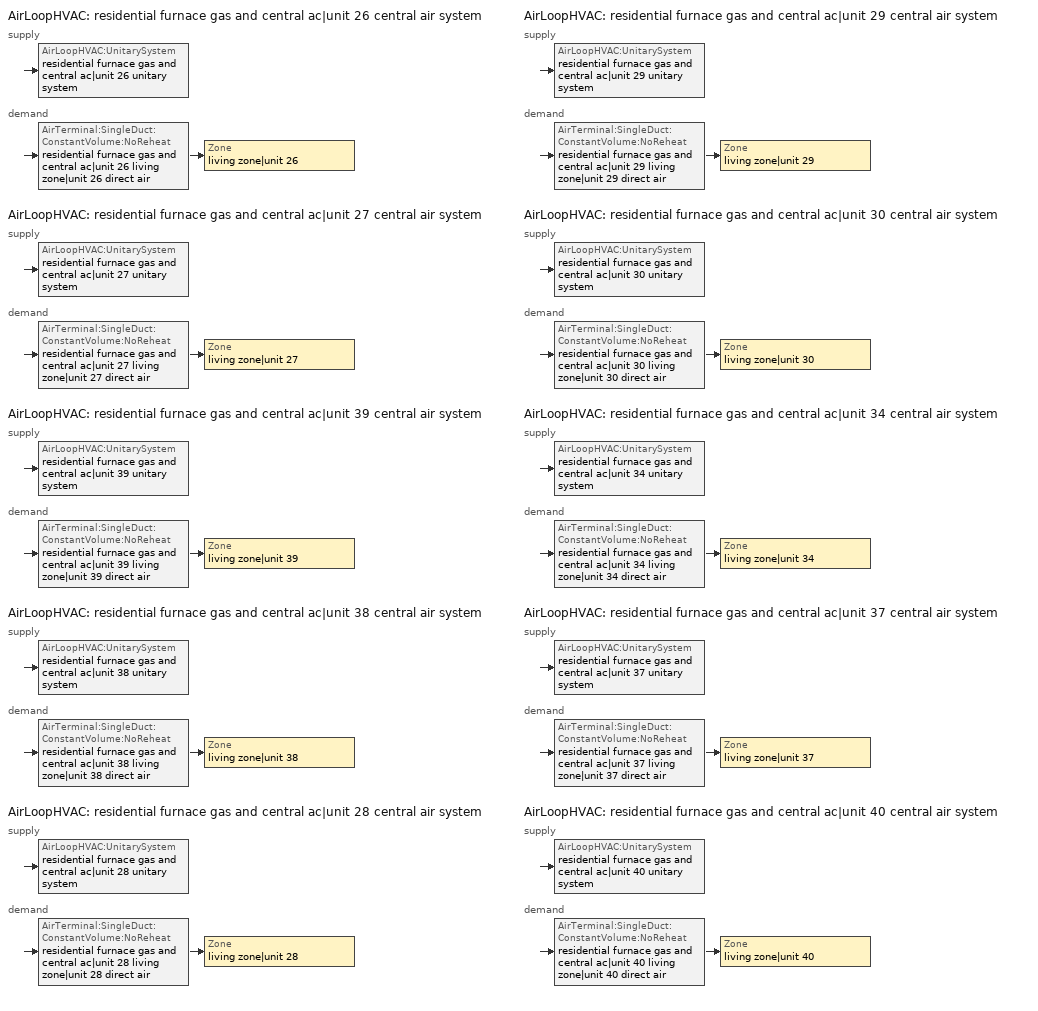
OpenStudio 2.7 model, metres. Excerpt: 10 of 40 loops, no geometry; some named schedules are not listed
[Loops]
AirLoopHVAC 'residential furnace gas and central ac|unit 26 central air system'
 supply: AirLoopHVAC:UnitarySystem 'residential furnace gas and central ac|unit 26 unitary system'
 demand: AirTerminal:SingleDuct:ConstantVolume:NoReheat 'residential furnace gas and central ac|unit 26 living zone|unit 26 direct air' > Zone 'living zone|unit 26'
AirLoopHVAC 'residential furnace gas and central ac|unit 27 central air system'
 supply: AirLoopHVAC:UnitarySystem 'residential furnace gas and central ac|unit 27 unitary system'
 demand: AirTerminal:SingleDuct:ConstantVolume:NoReheat 'residential furnace gas and central ac|unit 27 living zone|unit 27 direct air' > Zone 'living zone|unit 27'
AirLoopHVAC 'residential furnace gas and central ac|unit 39 central air system'
 supply: AirLoopHVAC:UnitarySystem 'residential furnace gas and central ac|unit 39 unitary system'
 demand: AirTerminal:SingleDuct:ConstantVolume:NoReheat 'residential furnace gas and central ac|unit 39 living zone|unit 39 direct air' > Zone 'living zone|unit 39'
AirLoopHVAC 'residential furnace gas and central ac|unit 38 central air system'
 supply: AirLoopHVAC:UnitarySystem 'residential furnace gas and central ac|unit 38 unitary system'
 demand: AirTerminal:SingleDuct:ConstantVolume:NoReheat 'residential furnace gas and central ac|unit 38 living zone|unit 38 direct air' > Zone 'living zone|unit 38'
AirLoopHVAC 'residential furnace gas and central ac|unit 28 central air system'
 supply: AirLoopHVAC:UnitarySystem 'residential furnace gas and central ac|unit 28 unitary system'
 demand: AirTerminal:SingleDuct:ConstantVolume:NoReheat 'residential furnace gas and central ac|unit 28 living zone|unit 28 direct air' > Zone 'living zone|unit 28'
AirLoopHVAC 'residential furnace gas and central ac|unit 29 central air system'
 supply: AirLoopHVAC:UnitarySystem 'residential furnace gas and central ac|unit 29 unitary system'
 demand: AirTerminal:SingleDuct:ConstantVolume:NoReheat 'residential furnace gas and central ac|unit 29 living zone|unit 29 direct air' > Zone 'living zone|unit 29'
AirLoopHVAC 'residential furnace gas and central ac|unit 30 central air system'
 supply: AirLoopHVAC:UnitarySystem 'residential furnace gas and central ac|unit 30 unitary system'
 demand: AirTerminal:SingleDuct:ConstantVolume:NoReheat 'residential furnace gas and central ac|unit 30 living zone|unit 30 direct air' > Zone 'living zone|unit 30'
AirLoopHVAC 'residential furnace gas and central ac|unit 34 central air system'
 supply: AirLoopHVAC:UnitarySystem 'residential furnace gas and central ac|unit 34 unitary system'
 demand: AirTerminal:SingleDuct:ConstantVolume:NoReheat 'residential furnace gas and central ac|unit 34 living zone|unit 34 direct air' > Zone 'living zone|unit 34'
AirLoopHVAC 'residential furnace gas and central ac|unit 37 central air system'
 supply: AirLoopHVAC:UnitarySystem 'residential furnace gas and central ac|unit 37 unitary system'
 demand: AirTerminal:SingleDuct:ConstantVolume:NoReheat 'residential furnace gas and central ac|unit 37 living zone|unit 37 direct air' > Zone 'living zone|unit 37'
AirLoopHVAC 'residential furnace gas and central ac|unit 40 central air system'
 supply: AirLoopHVAC:UnitarySystem 'residential furnace gas and central ac|unit 40 unitary system'
 demand: AirTerminal:SingleDuct:ConstantVolume:NoReheat 'residential furnace gas and central ac|unit 40 living zone|unit 40 direct air' > Zone 'living zone|unit 40'
[Sizing:Zone] Zone Cooling Design Supply Air Temperature Input Method=SupplyAirTemperature; Zone Cooling Design Supply Air Temperature {C}=14; Zone Cooling Design Supply Air Temperature Difference {deltaC}=11.11; Zone Heating Design Supply Air Temperature Input Method=SupplyAirTemperature; Zone Heating Design Supply Air Temperature {C}=40; Zone Heating Design Supply Air Temperature Difference {deltaC}=11.11; Zone Cooling Design Supply Air Humidity Ratio {kg-H2O/kg-air}=0.0085; Zone Heating Design Supply Air Humidity Ratio {kg-H2O/kg-air}=0.008; Cooling Design Air Flow Method=DesignDay; Heating Design Air Flow Method=DesignDay; Account for Dedicated Outdoor Air System=No; Dedicated Outdoor Air System Control Strategy=NeutralSupplyAir; Dedicated Outdoor Air Low Setpoint Temperature for Design {C}=autosize; Dedicated Outdoor Air High Setpoint Temperature for Design {C}=autosize
living zone|unit 26; living zone|unit 27; living zone|unit 28; living zone|unit 29; living zone|unit 30; living zone|unit 34; living zone|unit 37; living zone|unit 38; living zone|unit 39; living zone|unit 40
[Zone equipment]
living zone|unit 26: residential furnace gas and central ac|unit 26 living zone|unit 26 direct air
living zone|unit 27: residential furnace gas and central ac|unit 27 living zone|unit 27 direct air
living zone|unit 28: residential furnace gas and central ac|unit 28 living zone|unit 28 direct air
living zone|unit 29: residential furnace gas and central ac|unit 29 living zone|unit 29 direct air
living zone|unit 30: residential furnace gas and central ac|unit 30 living zone|unit 30 direct air
living zone|unit 34: residential furnace gas and central ac|unit 34 living zone|unit 34 direct air
living zone|unit 37: residential furnace gas and central ac|unit 37 living zone|unit 37 direct air
living zone|unit 38: residential furnace gas and central ac|unit 38 living zone|unit 38 direct air
living zone|unit 39: residential furnace gas and central ac|unit 39 living zone|unit 39 direct air
living zone|unit 40: residential furnace gas and central ac|unit 40 living zone|unit 40 direct air
[Coil:Heating:Gas] Availability Schedule=residential heating season; Gas Burner Efficiency=0.78; Nominal Capacity {W}=AutoSize; Parasitic Electric Load {W}=76; Parasitic Gas Load {W}=0; Fuel Type=NaturalGas
residential furnace gas|unit 26 heating coil; residential furnace gas|unit 27 heating coil; residential furnace gas|unit 39 heating coil; residential furnace gas|unit 38 heating coil; residential furnace gas|unit 28 heating coil; residential furnace gas|unit 29 heating coil; residential furnace gas|unit 30 heating coil; residential furnace gas|unit 34 heating coil; residential furnace gas|unit 37 heating coil; residential furnace gas|unit 40 heating coil
[Coil:Cooling:DX:SingleSpeed] Availability Schedule=residential cooling season; Rated Total Cooling Capacity {W}=autosize; Rated Sensible Heat Ratio=0.740403; Rated COP {W/W}=3.95054; Rated Air Flow Rate {m3/s}=autosize; Rated Evaporator Fan Power Per Volume Flow Rate {W/(m3/s)}=773.391; Nominal Time for Condensate Removal to Begin {s}=1000; Ratio of Initial Moisture Evaporation Rate and Steady State Latent Capacity=1.5; Maximum Cycling Rate {cycles/hr}=3; Latent Capacity Time Constant {s}=45; Condenser Type=AirCooled; Evaporative Condenser Effectiveness=0; Evaporative Condenser Air Flow Rate {m3/s}=Autosize; Evaporative Condenser Pump Rated Power Consumption {W}=Autosize; Crankcase Heater Capacity {W}=0; Maximum Outdoor Dry-Bulb Temperature for Crankcase Heater Operation {C}=12.7778; Basin Heater Capacity {W/K}=0; Basin Heater Setpoint Temperature {C}=10
Name | Total Cooling Capacity Function of Temperature Curve | Total Cooling Capacity Function of Flow Fraction Curve | Energy Input Ratio Function of Temperature Curve | Energy Input Ratio Function of Flow Fraction Curve | Part Load Fraction Correlation Curve
residential central ac|unit 26 cooling coil | Cool-Cap-fT1 30 | Cool-Cap-fFF1 30 | Cool-EIR-fT1 30 | Cool-EIR-fFF1 30 | Cool-PLF-fPLR1 30
residential central ac|unit 27 cooling coil | Cool-Cap-fT1 31 | Cool-Cap-fFF1 31 | Cool-EIR-fT1 31 | Cool-EIR-fFF1 31 | Cool-PLF-fPLR1 31
residential central ac|unit 39 cooling coil | Cool-Cap-fT1 32 | Cool-Cap-fFF1 32 | Cool-EIR-fT1 32 | Cool-EIR-fFF1 32 | Cool-PLF-fPLR1 32
residential central ac|unit 38 cooling coil | Cool-Cap-fT1 33 | Cool-Cap-fFF1 33 | Cool-EIR-fT1 33 | Cool-EIR-fFF1 33 | Cool-PLF-fPLR1 33
residential central ac|unit 28 cooling coil | Cool-Cap-fT1 34 | Cool-Cap-fFF1 34 | Cool-EIR-fT1 34 | Cool-EIR-fFF1 34 | Cool-PLF-fPLR1 34
residential central ac|unit 29 cooling coil | Cool-Cap-fT1 35 | Cool-Cap-fFF1 35 | Cool-EIR-fT1 35 | Cool-EIR-fFF1 35 | Cool-PLF-fPLR1 35
residential central ac|unit 30 cooling coil | Cool-Cap-fT1 36 | Cool-Cap-fFF1 36 | Cool-EIR-fT1 36 | Cool-EIR-fFF1 36 | Cool-PLF-fPLR1 36
residential central ac|unit 34 cooling coil | Cool-Cap-fT1 37 | Cool-Cap-fFF1 37 | Cool-EIR-fT1 37 | Cool-EIR-fFF1 37 | Cool-PLF-fPLR1 37
residential central ac|unit 37 cooling coil | Cool-Cap-fT1 38 | Cool-Cap-fFF1 38 | Cool-EIR-fT1 38 | Cool-EIR-fFF1 38 | Cool-PLF-fPLR1 38
residential central ac|unit 40 cooling coil | Cool-Cap-fT1 39 | Cool-Cap-fFF1 39 | Cool-EIR-fT1 39 | Cool-EIR-fFF1 39 | Cool-PLF-fPLR1 39
[Fan:OnOff] Availability Schedule=Always On Discrete; Fan Total Efficiency=0.75; Pressure Rise {Pa}=794.58; Maximum Flow Rate {m3/s}=autosize; Motor Efficiency=1; Motor In Airstream Fraction=1
Name | Fan Power Ratio Function of Speed Ratio Curve | Fan Efficiency Ratio Function of Speed Ratio Curve
residential furnace gas and central ac|unit 26 supply fan | Fan On Off Power Curve 70 | Fan On Off Efficiency Curve 70
residential furnace gas and central ac|unit 27 supply fan | Fan On Off Power Curve 71 | Fan On Off Efficiency Curve 71
residential furnace gas and central ac|unit 39 supply fan | Fan On Off Power Curve 72 | Fan On Off Efficiency Curve 72
residential furnace gas and central ac|unit 38 supply fan | Fan On Off Power Curve 73 | Fan On Off Efficiency Curve 73
residential furnace gas and central ac|unit 28 supply fan | Fan On Off Power Curve 74 | Fan On Off Efficiency Curve 74
residential furnace gas and central ac|unit 29 supply fan | Fan On Off Power Curve 75 | Fan On Off Efficiency Curve 75
residential furnace gas and central ac|unit 30 supply fan | Fan On Off Power Curve 76 | Fan On Off Efficiency Curve 76
residential furnace gas and central ac|unit 34 supply fan | Fan On Off Power Curve 77 | Fan On Off Efficiency Curve 77
residential furnace gas and central ac|unit 37 supply fan | Fan On Off Power Curve 78 | Fan On Off Efficiency Curve 78
residential furnace gas and central ac|unit 40 supply fan | Fan On Off Power Curve 79 | Fan On Off Efficiency Curve 79
[AirLoopHVAC:UnitarySystem] Control Type=Load; Dehumidification Control Type=None; Availability Schedule=Always On Discrete; Fan Placement=BlowThrough; Supply Air Fan Operating Mode Schedule=Always Off Discrete; DX Heating Coil Sizing Ratio=1; Use DOAS DX Cooling Coil=No; DOAS DX Cooling Coil Leaving Minimum Air Temperature {C}=2; Latent Load Control=SensibleOnlyLoadControl; Supply Air Flow Rate During Cooling Operation {m3/s}=autosize; Supply Air Flow Rate During Heating Operation {m3/s}=autosize; Supply Air Flow Rate When No Cooling or Heating is Required {m3/s}=0; Maximum Supply Air Temperature {C}=48.8889; Maximum Outdoor Dry-Bulb Temperature for Supplemental Heater Operation {C}=21; Maximum Cycling Rate {cycles/hr}=2.5; Heat Pump Time Constant {s}=60; Fraction of On-Cycle Power Use=0.01; Heat Pump Fan Delay Time {s}=60; Ancilliary On-Cycle Electric Power {W}=0; Ancilliary Off-Cycle Electric Power {W}=0
Name | Controlling Zone or Thermostat Location | Supply Fan | Heating Coil | Cooling Coil
residential furnace gas and central ac|unit 26 unitary system | living zone|unit 26 | residential furnace gas and central ac|unit 26 supply fan | residential furnace gas|unit 26 heating coil | residential central ac|unit 26 cooling coil
residential furnace gas and central ac|unit 27 unitary system | living zone|unit 27 | residential furnace gas and central ac|unit 27 supply fan | residential furnace gas|unit 27 heating coil | residential central ac|unit 27 cooling coil
residential furnace gas and central ac|unit 39 unitary system | living zone|unit 39 | residential furnace gas and central ac|unit 39 supply fan | residential furnace gas|unit 39 heating coil | residential central ac|unit 39 cooling coil
residential furnace gas and central ac|unit 38 unitary system | living zone|unit 38 | residential furnace gas and central ac|unit 38 supply fan | residential furnace gas|unit 38 heating coil | residential central ac|unit 38 cooling coil
residential furnace gas and central ac|unit 28 unitary system | living zone|unit 28 | residential furnace gas and central ac|unit 28 supply fan | residential furnace gas|unit 28 heating coil | residential central ac|unit 28 cooling coil
residential furnace gas and central ac|unit 29 unitary system | living zone|unit 29 | residential furnace gas and central ac|unit 29 supply fan | residential furnace gas|unit 29 heating coil | residential central ac|unit 29 cooling coil
residential furnace gas and central ac|unit 30 unitary system | living zone|unit 30 | residential furnace gas and central ac|unit 30 supply fan | residential furnace gas|unit 30 heating coil | residential central ac|unit 30 cooling coil
residential furnace gas and central ac|unit 34 unitary system | living zone|unit 34 | residential furnace gas and central ac|unit 34 supply fan | residential furnace gas|unit 34 heating coil | residential central ac|unit 34 cooling coil
residential furnace gas and central ac|unit 37 unitary system | living zone|unit 37 | residential furnace gas and central ac|unit 37 supply fan | residential furnace gas|unit 37 heating coil | residential central ac|unit 37 cooling coil
residential furnace gas and central ac|unit 40 unitary system | living zone|unit 40 | residential furnace gas and central ac|unit 40 supply fan | residential furnace gas|unit 40 heating coil | residential central ac|unit 40 cooling coil
[AirLoopHVAC] Availability Schedule=Always On Discrete; Design Supply Air Flow Rate {m3/s}=AutoSize
residential furnace gas and central ac|unit 26 central air system; residential furnace gas and central ac|unit 27 central air system; residential furnace gas and central ac|unit 39 central air system; residential furnace gas and central ac|unit 38 central air system; residential furnace gas and central ac|unit 28 central air system; residential furnace gas and central ac|unit 29 central air system; residential furnace gas and central ac|unit 30 central air system; residential furnace gas and central ac|unit 34 central air system; residential furnace gas and central ac|unit 37 central air system; residential furnace gas and central ac|unit 40 central air system
[Sizing:System] Type of Load to Size On=Sensible; Design Outdoor Air Flow Rate {m3/s}=Autosize; Central Heating Maximum System Air Flow Ratio=0.3; Preheat Design Temperature {C}=7; Preheat Design Humidity Ratio {kg-H2O/kg-Air}=0.008; Precool Design Temperature {C}=12.8; Precool Design Humidity Ratio {kg-H2O/kg-Air}=0.008; Central Cooling Design Supply Air Temperature {C}=12.8; Central Heating Design Supply Air Temperature {C}=16.7; Sizing Option=NonCoincident; 100% Outdoor Air in Cooling=Yes; 100% Outdoor Air in Heating=Yes; Central Cooling Design Supply Air Humidity Ratio {kg-H2O/kg-Air}=0.0085; Central Heating Design Supply Air Humidity Ratio {kg-H2O/kg-Air}=0.008; Cooling Design Air Flow Method=DesignDay; Cooling Design Air Flow Rate {m3/s}=0; Heating Design Air Flow Method=DesignDay; Heating Design Air Flow Rate {m3/s}=0; System Outdoor Air Method=ZoneSum; Zone Maximum Outdoor Air Fraction=1; Cooling Supply Air Flow Rate Per Floor Area {m3/s-m2}=0.00996765; Cooling Fraction of Autosized Cooling Supply Air Flow Rate=1; Cooling Supply Air Flow Rate Per Unit Cooling Capacity {m3/s-W}=3.94755e-05; Heating Supply Air Flow Rate Per Floor Area {m3/s-m2}=0.00996765; Heating Fraction of Autosized Heating Supply Air Flow Rate=1; Heating Fraction of Autosized Cooling Supply Air Flow Rate=1; Heating Supply Air Flow Rate Per Unit Heating Capacity {m3/s-W}=3.15882e-05; Cooling Design Capacity Method=CoolingDesignCapacity; Cooling Design Capacity {W}=autosize; Cooling Design Capacity Per Floor Area {W/m2}=234.7; Fraction of Autosized Cooling Design Capacity=1; Heating Design Capacity Method=HeatingDesignCapacity; Heating Design Capacity {W}=autosize; Heating Design Capacity Per Floor Area {W/m2}=157; Fraction of Autosized Heating Design Capacity=1; Central Cooling Capacity Control Method=OnOff
residential furnace gas and central ac|unit 26 central air system; residential furnace gas and central ac|unit 27 central air system; residential furnace gas and central ac|unit 39 central air system; residential furnace gas and central ac|unit 38 central air system; residential furnace gas and central ac|unit 28 central air system; residential furnace gas and central ac|unit 29 central air system; residential furnace gas and central ac|unit 30 central air system; residential furnace gas and central ac|unit 34 central air system; residential furnace gas and central ac|unit 37 central air system; residential furnace gas and central ac|unit 40 central air system
[AirTerminal:SingleDuct:ConstantVolume:NoReheat] Availability Schedule=Always On Discrete; Maximum Air Flow Rate {m3/s}=AutoSize
residential furnace gas and central ac|unit 26 living zone|unit 26 direct air; residential furnace gas and central ac|unit 27 living zone|unit 27 direct air; residential furnace gas and central ac|unit 39 living zone|unit 39 direct air; residential furnace gas and central ac|unit 38 living zone|unit 38 direct air; residential furnace gas and central ac|unit 28 living zone|unit 28 direct air; residential furnace gas and central ac|unit 29 living zone|unit 29 direct air; residential furnace gas and central ac|unit 30 living zone|unit 30 direct air; residential furnace gas and central ac|unit 34 living zone|unit 34 direct air; residential furnace gas and central ac|unit 37 living zone|unit 37 direct air; residential furnace gas and central ac|unit 40 living zone|unit 40 direct air
[Schedule:Constant]
Name | Value
Always On Discrete | 1
Always Off Discrete | 0
[Curve:Exponent] Coefficient1 Constant=1; Coefficient2 Constant=0; Coefficient3 Constant=0; Minimum Value of x=0; Maximum Value of x=1
Fan On Off Power Curve 70; Fan On Off Power Curve 71; Fan On Off Power Curve 72; Fan On Off Power Curve 73; Fan On Off Power Curve 74; Fan On Off Power Curve 75; Fan On Off Power Curve 76; Fan On Off Power Curve 77; Fan On Off Power Curve 78; Fan On Off Power Curve 79
[Curve:Cubic] Coefficient1 Constant=1; Coefficient2 x=0; Coefficient3 x**2=0; Coefficient4 x**3=0; Minimum Value of x=0; Maximum Value of x=1
Fan On Off Efficiency Curve 70; Fan On Off Efficiency Curve 71; Fan On Off Efficiency Curve 72; Fan On Off Efficiency Curve 73; Fan On Off Efficiency Curve 74; Fan On Off Efficiency Curve 75; Fan On Off Efficiency Curve 76; Fan On Off Efficiency Curve 77; Fan On Off Efficiency Curve 78; Fan On Off Efficiency Curve 79
[Curve:Biquadratic] Minimum Value of x=13.88; Maximum Value of x=23.88; Minimum Value of y=18.33; Maximum Value of y=51.66
Name | Coefficient1 Constant | Coefficient2 x | Coefficient3 x**2 | Coefficient4 y | Coefficient5 y**2 | Coefficient6 x*y
Cool-Cap-fT1 30; Cool-Cap-fT1 31; Cool-Cap-fT1 32; Cool-Cap-fT1 33; Cool-Cap-fT1 34; Cool-Cap-fT1 35; Cool-Cap-fT1 36; Cool-Cap-fT1 37; Cool-Cap-fT1 38; Cool-Cap-fT1 39 | 1.5509 | -0.0750501 | 0.00309714 | 0.00240111 | -5.0544e-05 | -0.000427281
Cool-EIR-fT1 30; Cool-EIR-fT1 31; Cool-EIR-fT1 32; Cool-EIR-fT1 33; Cool-EIR-fT1 34; Cool-EIR-fT1 35; Cool-EIR-fT1 36; Cool-EIR-fT1 37; Cool-EIR-fT1 38; Cool-EIR-fT1 39 | -0.304283 | 0.118048 | -0.00342467 | -0.00626191 | 0.000695427 | -0.000469975
[Curve:Quadratic] Minimum Value of x=0
Name | Coefficient1 Constant | Coefficient2 x | Coefficient3 x**2 | Maximum Value of x | Minimum Curve Output | Maximum Curve Output
Cool-PLF-fPLR1 30; Cool-PLF-fPLR1 31; Cool-PLF-fPLR1 32; Cool-PLF-fPLR1 33; Cool-PLF-fPLR1 34; Cool-PLF-fPLR1 35; Cool-PLF-fPLR1 36; Cool-PLF-fPLR1 37; Cool-PLF-fPLR1 38; Cool-PLF-fPLR1 39 | 0.93 | 0.07 | 0 | 1 | 0.7 | 1
Cool-Cap-fFF1 30; Cool-Cap-fFF1 31; Cool-Cap-fFF1 32; Cool-Cap-fFF1 33; Cool-Cap-fFF1 34; Cool-Cap-fFF1 35; Cool-Cap-fFF1 36; Cool-Cap-fFF1 37; Cool-Cap-fFF1 38; Cool-Cap-fFF1 39 | 0.718605 | 0.4101 | -0.128705 | 2 | 0 | 2
Cool-EIR-fFF1 30; Cool-EIR-fFF1 31; Cool-EIR-fFF1 32; Cool-EIR-fFF1 33; Cool-EIR-fFF1 34; Cool-EIR-fFF1 35; Cool-EIR-fFF1 36; Cool-EIR-fFF1 37; Cool-EIR-fFF1 38; Cool-EIR-fFF1 39 | 1.323 | -0.477711 | 0.154712 | 2 | 0 | 2
[Schedule:Ruleset]
Name | Default Day Schedule
residential heating season | Schedule Day 81
residential cooling season | Schedule Day 1
[Schedule:Day]
Schedule Day 81; Schedule Day 1: 24, 0, 0
residential heating season allday1; residential heating season allday2; residential heating season allday3; residential heating season allday4; residential heating season allday5; residential heating season allday6; residential heating season allday7; residential heating season allday8; residential heating season allday9; residential heating season allday10; residential heating season allday11; residential heating season allday12; residential cooling season allday1; residential cooling season allday2; residential cooling season allday3; residential cooling season allday4; residential cooling season allday5; residential cooling season allday6; residential cooling season allday7; residential cooling season allday8; residential cooling season allday9; residential cooling season allday10; residential cooling season allday11: 24, 0, 1
[Schedule:Rule] Apply Sunday=Yes; Apply Monday=Yes; Apply Tuesday=Yes; Apply Wednesday=Yes; Apply Thursday=Yes; Apply Friday=Yes; Apply Saturday=Yes; Date Specification Type=DateRange; Start Day=1
Name | Schedule Ruleset | Rule Order | Day Schedule | Start Month | End Month | End Day
residential heating season allday ruleset1 | residential heating season | 11 | residential heating season allday1 | 1 | 1 | 31
residential heating season allday ruleset2 | residential heating season | 10 | residential heating season allday2 | 2 | 2 | 28
residential heating season allday ruleset3 | residential heating season | 9 | residential heating season allday3 | 3 | 3 | 31
residential heating season allday ruleset4 | residential heating season | 8 | residential heating season allday4 | 4 | 4 | 30
residential heating season allday ruleset5 | residential heating season | 7 | residential heating season allday5 | 5 | 5 | 31
residential heating season allday ruleset6 | residential heating season | 6 | residential heating season allday6 | 6 | 6 | 30
residential heating season allday ruleset7 | residential heating season | 5 | residential heating season allday7 | 7 | 7 | 31
residential heating season allday ruleset8 | residential heating season | 4 | residential heating season allday8 | 8 | 8 | 31
residential heating season allday ruleset9 | residential heating season | 3 | residential heating season allday9 | 9 | 9 | 30
residential heating season allday ruleset10 | residential heating season | 2 | residential heating season allday10 | 10 | 10 | 31
residential heating season allday ruleset11 | residential heating season | 1 | residential heating season allday11 | 11 | 11 | 30
residential heating season allday ruleset12 | residential heating season | 0 | residential heating season allday12 | 12 | 12 | 31
residential cooling season allday ruleset1 | residential cooling season | 11 | residential cooling season allday1 | 1 | 1 | 31
residential cooling season allday ruleset2 | residential cooling season | 10 | residential cooling season allday2 | 2 | 2 | 28
residential cooling season allday ruleset3 | residential cooling season | 9 | residential cooling season allday3 | 3 | 3 | 31
residential cooling season allday ruleset4 | residential cooling season | 8 | residential cooling season allday4 | 4 | 4 | 30
residential cooling season allday ruleset5 | residential cooling season | 7 | residential cooling season allday5 | 5 | 5 | 31
residential cooling season allday ruleset6 | residential cooling season | 6 | residential cooling season allday6 | 6 | 6 | 30
residential cooling season allday ruleset7 | residential cooling season | 5 | residential cooling season allday7 | 7 | 7 | 31
residential cooling season allday ruleset8 | residential cooling season | 4 | residential cooling season allday8 | 8 | 8 | 31
residential cooling season allday ruleset9 | residential cooling season | 3 | residential cooling season allday9 | 9 | 9 | 30
residential cooling season allday ruleset10 | residential cooling season | 2 | residential cooling season allday10 | 10 | 10 | 31
residential cooling season allday ruleset11 | residential cooling season | 1 | residential cooling season allday11 | 11 | 11 | 30
residential cooling season allday ruleset12 | residential cooling season | 0 | residential cooling season allday12 | 12 | 12 | 31
